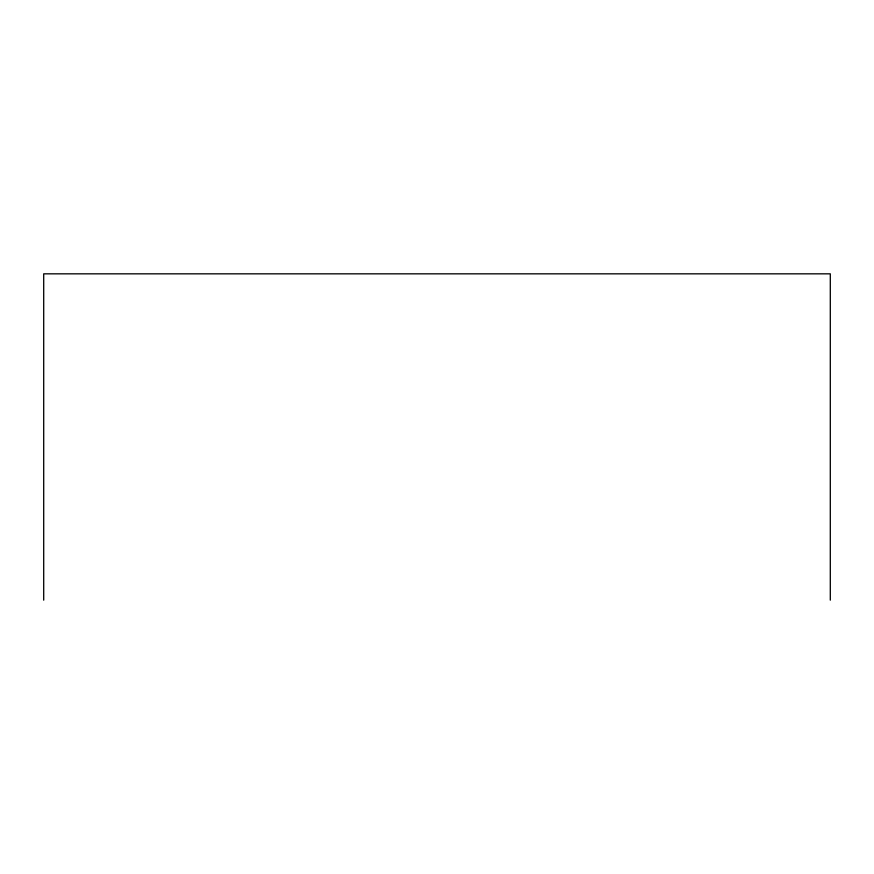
<?xml version="1.0" encoding="UTF-8"?>
<svg xmlns="http://www.w3.org/2000/svg" width="874" height="874" viewBox="0 0 874 874"><rect width="100%" height="100%" fill="white"/><g stroke="black" fill="none" stroke-linecap="round" stroke-linejoin="round"><path stroke-width="1.31" d="M830.3 600.165L830.3 273.835L43.7 273.835L43.7 600.165"/></g></svg>
